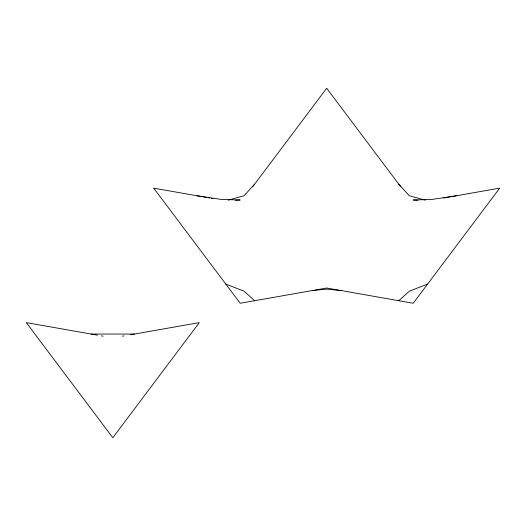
<?xml version="1.0" encoding="UTF-8"?>
<svg xmlns="http://www.w3.org/2000/svg" width="526" height="526" viewBox="0 0 526 526"><rect width="100%" height="100%" fill="white"/><g stroke="black" fill="none" stroke-linecap="round" stroke-linejoin="round"><path stroke-width="0.79" d="M252.69 186.743L326.699 88.256L400.707 186.743M254.617 184.185L244.044 195.744L228.067 200.196M398.78 300.714L409.353 291.18L427.618 284.066M443.635 198.013L445.239 197.73M446.837 197.447L499.7 188.137L413.199 303.259L326.699 288.018L240.198 303.259L153.697 188.137L206.56 197.447M122.499 336.153L124.116 335.871M130.586 334.733L199.301 322.622L112.801 437.744L26.3 322.622L97.441 335.161M456.45 195.757L432.037 199.426L413.199 199.985L418.006 200.268M312.28 290.556L326.699 289.136L341.118 290.556M235.392 200.268L240.198 199.985L221.361 199.426L196.948 195.757M91.176 334.056L134.426 334.056M208.165 197.73L209.762 198.013M211.367 198.295L212.964 198.578M101.485 335.871L103.103 336.153M425.337 200.196L409.353 195.744L398.78 184.185M225.779 284.066L244.044 291.18L254.617 300.714"/></g></svg>
